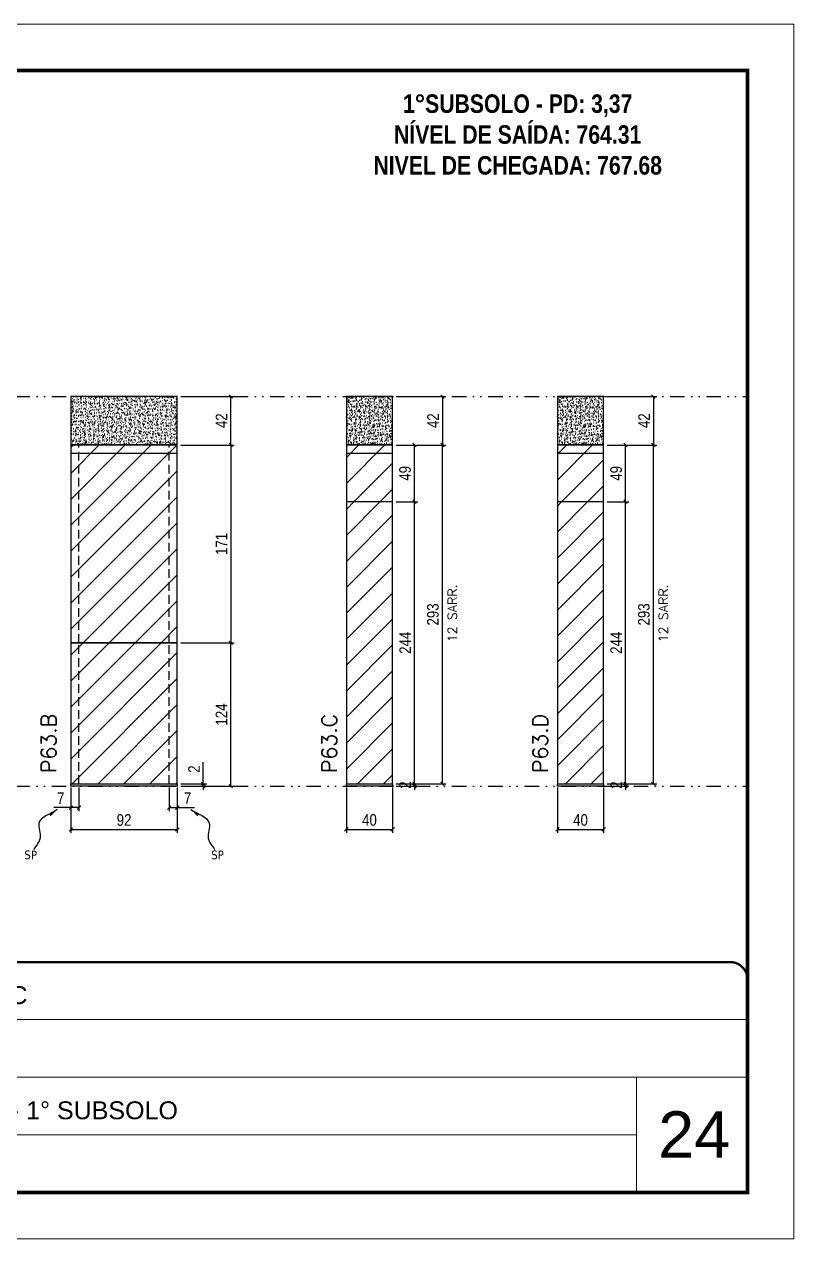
# Model space of a CAD drawing. Extents: x 2949 to 9230, y 1140 to 12527.
# Drawn here: x 8537 to 9203, y 5734 to 6784 of the extents above; entities that cross this region are included whole.
import ezdxf

# ---------------------------------------------------------------- set-up
doc = ezdxf.new("R2010")
doc.units = 0
for name, pattern in [('CONTINUO', [0]), ('DASHED', [0.75, 0.5, -0.25]), ('DIVIDE2', [0.625, 0.25, -0.125, 0, -0.125, 0, -0.125]), ('HIDDEN', [0.375, 0.25, -0.125])]:
    doc.linetypes.add(name, pattern=pattern)
for name, color, linetype, lineweight in [('CARIMBO', 255, 'Continuous', 9), ('Folhas', 255, 'Continuous', 9), ('Hachura', 251, 'Continuous', 9), ('SARRAFO DE PRESSAO', 251, 'DASHED', 9), ('Texto Seção', 7, 'Continuous', 15)]:
    doc.layers.add(name, color=color, linetype=linetype, lineweight=lineweight)
for name, color, linetype in [('COTA', 241, 'Continuous'), ('NOMENCLATURA', 7, 'Continuous'), ('Nível', 160, 'Continuous'), ('Painéis', 200, 'Continuous'), ('SARR_2.2x7', 40, 'Continuous'), ('Sarrafo de Pressão', 42, 'HIDDEN'), ('texto', 7, 'Continuous')]:
    doc.layers.add(name, color=color, linetype=linetype)
doc.styles.add('ARIAL', font='arial.ttf')
doc.styles.add('COTA TECNICA', font='techl___.ttf', dxfattribs={"height": 10})
doc.styles.add('COTA TECNICA-50', font='techl___.ttf', dxfattribs={"height": 10})
doc.styles.add('REGUA-120', font='ROMANS.shx', dxfattribs={"height": 15})
doc.styles.add('ROMANC', font='techb___.ttf', dxfattribs={"height": 2.5})
doc.styles.add('ROMANS', font='romans.shx')
doc.styles.get("Standard").update_dxf_attribs({"font": 'arial.ttf'})
doc.dimstyles.new('COTA PAINEL-50', dxfattribs={"dimtxt": 10, "dimasz": 3, "dimexe": 3, "dimexo": 3, "dimgap": 3, "dimtad": 1, "dimdec": 1, "dimzin": 12, "dimdsep": 46, "dimtxsty": 'COTA TECNICA-50', "dimblk1": 'OBLIQUE', "dimblk2": 'OBLIQUE', "dimsah": 1, "dimcen": 0.9, "dimclrd": 4, "dimclre": 4, "dimclrt": 240, "dimadec": 1, "dimazin": 3, "dimtfac": 1, "dimtdec": 1, "dimtmove": 0, "dimatfit": 3, "dimfxl": 1, "dimtolj": 1, "dimtzin": 12, "dimarcsym": 0})
doc.dimstyles.new('PAINEL', dxfattribs={"dimtxt": 10, "dimasz": 3, "dimexe": 3, "dimexo": 3, "dimgap": 3, "dimtad": 1, "dimdec": 1, "dimzin": 12, "dimdsep": 46, "dimtxsty": 'COTA TECNICA', "dimblk1": 'OBLIQUE', "dimblk2": 'OBLIQUE', "dimsah": 1, "dimcen": 0.9, "dimclrd": 4, "dimclre": 4, "dimclrt": 240, "dimadec": 1, "dimazin": 3, "dimtfac": 1, "dimtdec": 1, "dimtmove": 0, "dimatfit": 3, "dimfxl": 1, "dimtolj": 1, "dimtzin": 12, "dimarcsym": 0})
doc.dimstyles.get("Standard").update_dxf_attribs({"dimtxt": 0.18, "dimasz": 0.18, "dimexe": 0.18, "dimexo": 0.0625, "dimgap": 0.09, "dimtad": 0, "dimtih": 1, "dimtoh": 1, "dimdec": 4, "dimzin": 0, "dimdsep": 46, "dimtxsty": 'Standard', "dimcen": 0.09, "dimadec": 0, "dimazin": 0, "dimtfac": 1, "dimtdec": 4, "dimtofl": 0, "dimtmove": 0, "dimatfit": 3, "dimfxl": 1, "dimtolj": 1, "dimtzin": 0, "dimarcsym": 0})
pattern_1 = [(45, (-126071.967, -22713.47), (-11.2253202, 11.2253202), [])]

# ---------------------------------------------------------------- blocks, each defined once
blk = doc.blocks.new('9999999999')
at = {"color": 30, "linetype": 'CONTINUO'}
for p, q in [((98564.6, 34379.6), (99584, 34379.6)), ((98564.6, 34329.8), (99488, 34329.8)), ((99584, 34329.8), (99488, 34329.8)), ((99488, 34329.8), (99488, 34230.2)), ((98564.6, 34280), (99488, 34280))]:
    blk.add_line(p, q, dxfattribs=at)
at = {"color": 30, "linetype": 'CONTINUO', "const_width": 2}
blk.add_lwpolyline([(99584, 34230.2), (99584, 34414.4, 0.414214), (99569, 34429.4), (98229, 34429.4, 0.414214), (98214, 34414.4), (98214, 34245.2, 0.414214), (98229, 34230.2), (99584, 34230.2)], format="xyb", dxfattribs=at)
at = {"layer": 'Folhas'}
blk.add_lwpolyline([(98139, 34190.2), (99624, 34190.2), (99624, 35240.2), (98139, 35240.2)], close=True, dxfattribs=at)
at = {"layer": 'Folhas', "color": 30, "const_width": 3}
blk.add_lwpolyline([(98214, 34230.2), (99584, 34230.2), (99584, 35200.2), (98214, 35200.2)], close=True, dxfattribs=at)
at = {"color": 7, "linetype": 'Continuous', "ltscale": 5, "style": 'ARIAL'}
for s, height, p in [('ROCONTEC', 15.48, (98837.7, 34393.1)), ('TRECHO I - 1° SUBSOLO', 15.483, (98837.7, 34293.5))]:
    blk.add_text(s, height=height, dxfattribs=at).set_placement(p)
blk = doc.blocks.new('_Oblique')
at = {"color": 0, "linetype": 'ByBlock', "lineweight": -2}
blk.add_line((-0.5, -0.5), (0.5, 0.5), dxfattribs=at)
blk = doc.blocks.new('*D1464')
at = {"layer": 'COTA', "color": 4, "lineweight": -2, "transparency": 16777216}
for p, q in [((8577.5, 6124.1), (8577.5, 6084.7)), ((8669.5, 6124.1), (8669.5, 6084.7)), ((8577.5, 6087.7), (8669.5, 6087.7))]:
    blk.add_line(p, q, dxfattribs=at)
at = {"layer": 'Defpoints', "color": 0, "transparency": 16777216}
for p in [(8577.5, 6127.1), (8669.5, 6127.1), (8669.5, 6087.7)]:
    blk.add_point(p, dxfattribs=at)
at = {"layer": 'COTA', "color": 4, "lineweight": -2, "transparency": 16777216, "xscale": 3, "yscale": 3, "zscale": 3, "rotation": 180}
blk.add_blockref('_Oblique', (8577.5, 6087.7), dxfattribs=at)
at = {"layer": 'COTA', "color": 4, "lineweight": -2, "transparency": 16777216, "xscale": 3, "yscale": 3, "zscale": 3}
blk.add_blockref('_Oblique', (8669.5, 6087.7), dxfattribs=at)
at = {"layer": 'COTA', "color": 240, "transparency": 16777216, "insert": (8623.5, 6095.8), "char_height": 10, "attachment_point": 5, "style": 'COTA TECNICA'}
blk.add_mtext('\\A1;92', dxfattribs=at)
blk = doc.blocks.new('*D1465')
at = {"layer": 'COTA', "color": 4, "lineweight": -2, "transparency": 16777216}
for p, q in [((8672.5, 6462.1), (8718.8, 6462.1)), ((8715.8, 6420.1), (8715.8, 6462.1)), ((8672.5, 6420.1), (8718.8, 6420.1))]:
    blk.add_line(p, q, dxfattribs=at)
at = {"layer": 'Defpoints', "color": 0, "transparency": 16777216}
for p in [(8669.5, 6462.1), (8715.8, 6462.1), (8669.5, 6420.1)]:
    blk.add_point(p, dxfattribs=at)
at = {"layer": 'COTA', "color": 4, "lineweight": -2, "transparency": 16777216, "xscale": 3, "yscale": 3, "zscale": 3}
for p, rotation in [((8715.8, 6462.1), 90), ((8715.8, 6420.1), 270)]:
    blk.add_blockref('_Oblique', p, dxfattribs=dict(at, rotation=rotation))
at = {"layer": 'COTA', "color": 240, "transparency": 16777216, "insert": (8707.7, 6441.1), "char_height": 10, "attachment_point": 5, "rotation": 90, "style": 'COTA TECNICA'}
blk.add_mtext('\\A1;42', dxfattribs=at)
blk = doc.blocks.new('*D1466')
at = {"layer": 'COTA', "color": 4, "lineweight": -2, "transparency": 16777216}
for p, q in [((8577.5, 6122.1), (8577.5, 6103.6)), ((8584.5, 6124.1), (8584.5, 6103.6)), ((8577.5, 6106.6), (8562.8, 6106.6)), ((8584.5, 6106.6), (8577.5, 6106.6))]:
    blk.add_line(p, q, dxfattribs=at)
at = {"layer": 'Defpoints', "color": 0, "transparency": 16777216}
for p in [(8577.5, 6125.1), (8584.5, 6127.1), (8577.5, 6106.6)]:
    blk.add_point(p, dxfattribs=at)
at = {"layer": 'COTA', "color": 4, "lineweight": -2, "transparency": 16777216, "xscale": 3, "yscale": 3, "zscale": 3, "rotation": 180}
blk.add_blockref('_Oblique', (8577.5, 6106.6), dxfattribs=at)
at = {"layer": 'COTA', "color": 4, "lineweight": -2, "transparency": 16777216, "xscale": 3, "yscale": 3, "zscale": 3}
blk.add_blockref('_Oblique', (8584.5, 6106.6), dxfattribs=at)
at = {"layer": 'COTA', "color": 240, "transparency": 16777216, "insert": (8568.7, 6114.7), "char_height": 10, "attachment_point": 5, "style": 'COTA TECNICA-50'}
blk.add_mtext('\\A1;7', dxfattribs=at)
blk = doc.blocks.new('*D1467')
at = {"layer": 'COTA', "color": 4, "lineweight": -2, "transparency": 16777216}
for p, q in [((8662.5, 6124.1), (8662.5, 6103.6)), ((8669.5, 6122.1), (8669.5, 6103.6)), ((8662.5, 6106.6), (8669.5, 6106.6)), ((8669.5, 6106.6), (8684.3, 6106.6))]:
    blk.add_line(p, q, dxfattribs=at)
at = {"layer": 'Defpoints', "color": 0, "transparency": 16777216}
for p in [(8662.5, 6127.1), (8669.5, 6125.1), (8669.5, 6106.6)]:
    blk.add_point(p, dxfattribs=at)
at = {"layer": 'COTA', "color": 4, "lineweight": -2, "transparency": 16777216, "xscale": 3, "yscale": 3, "zscale": 3, "rotation": 180}
blk.add_blockref('_Oblique', (8662.5, 6106.6), dxfattribs=at)
at = {"layer": 'COTA', "color": 4, "lineweight": -2, "transparency": 16777216, "xscale": 3, "yscale": 3, "zscale": 3}
blk.add_blockref('_Oblique', (8669.5, 6106.6), dxfattribs=at)
at = {"layer": 'COTA', "color": 240, "transparency": 16777216, "insert": (8678.4, 6114.7), "char_height": 10, "attachment_point": 5, "style": 'COTA TECNICA-50'}
blk.add_mtext('\\A1;7', dxfattribs=at)
blk = doc.blocks.new('*D1468')
at = {"layer": 'COTA', "color": 4, "lineweight": -2, "transparency": 16777216}
for p, q in [((8672.5, 6249.1), (8718.8, 6249.1)), ((8715.8, 6125.1), (8715.8, 6249.1)), ((8672.5, 6125.1), (8718.8, 6125.1))]:
    blk.add_line(p, q, dxfattribs=at)
at = {"layer": 'Defpoints', "color": 0, "transparency": 16777216}
for p in [(8669.5, 6249.1), (8715.8, 6249.1), (8669.5, 6125.1)]:
    blk.add_point(p, dxfattribs=at)
at = {"layer": 'COTA', "color": 4, "lineweight": -2, "transparency": 16777216, "xscale": 3, "yscale": 3, "zscale": 3}
for p, rotation in [((8715.8, 6249.1), 90), ((8715.8, 6125.1), 270)]:
    blk.add_blockref('_Oblique', p, dxfattribs=dict(at, rotation=rotation))
at = {"layer": 'COTA', "color": 240, "transparency": 16777216, "insert": (8707.7, 6187.1), "char_height": 10, "attachment_point": 5, "rotation": 90, "style": 'COTA TECNICA-50'}
blk.add_mtext('\\A1;124', dxfattribs=at)
blk = doc.blocks.new('*D1469')
at = {"layer": 'COTA', "color": 4, "lineweight": -2, "transparency": 16777216}
for p, q in [((8692, 6127.1), (8692, 6145.9)), ((8672.5, 6127.1), (8695, 6127.1)), ((8672.5, 6125.1), (8695, 6125.1)), ((8692, 6125.1), (8692, 6127.1)), ((8692, 6125.1), (8692, 6122.1))]:
    blk.add_line(p, q, dxfattribs=at)
at = {"layer": 'Defpoints', "color": 0, "transparency": 16777216}
for p in [(8669.5, 6127.1), (8669.5, 6125.1), (8692, 6125.1)]:
    blk.add_point(p, dxfattribs=at)
at = {"layer": 'COTA', "color": 4, "lineweight": -2, "transparency": 16777216, "xscale": 3, "yscale": 3, "zscale": 3}
for p, rotation in [((8692, 6127.1), 270), ((8692, 6125.1), 90)]:
    blk.add_blockref('_Oblique', p, dxfattribs=dict(at, rotation=rotation))
at = {"layer": 'COTA', "color": 240, "transparency": 16777216, "insert": (8684, 6139.9), "char_height": 10, "attachment_point": 5, "rotation": 90, "style": 'COTA TECNICA-50'}
blk.add_mtext('\\A1;2', dxfattribs=at)
blk = doc.blocks.new('*D1470')
at = {"layer": 'COTA', "color": 4, "linetype": 'ByBlock', "lineweight": -2, "transparency": 16777216}
for p, q in [((8672.5, 6420.1), (8718.8, 6420.1)), ((8715.8, 6420.1), (8715.8, 6249.1)), ((8672.5, 6249.1), (8718.8, 6249.1))]:
    blk.add_line(p, q, dxfattribs=at)
at = {"layer": 'Defpoints', "color": 0, "linetype": 'ByBlock', "transparency": 16777216}
for p in [(8669.5, 6420.1), (8669.5, 6249.1), (8715.8, 6249.1)]:
    blk.add_point(p, dxfattribs=at)
at = {"layer": 'COTA', "color": 4, "linetype": 'ByBlock', "lineweight": -2, "transparency": 16777216, "xscale": 3, "yscale": 3, "zscale": 3}
for p, rotation in [((8715.8, 6420.1), 90), ((8715.8, 6249.1), 270)]:
    blk.add_blockref('_Oblique', p, dxfattribs=dict(at, rotation=rotation))
at = {"layer": 'COTA', "color": 240, "linetype": 'ByBlock', "transparency": 16777216, "insert": (8707.7, 6334.6), "char_height": 10, "attachment_point": 5, "rotation": 90, "style": 'COTA TECNICA'}
blk.add_mtext('\\A1;171', dxfattribs=at)
blk = doc.blocks.new('*D1471')
at = {"layer": 'COTA', "color": 4, "lineweight": -2, "transparency": 16777216}
for p, q in [((8815.7, 6124.1), (8815.7, 6084.8)), ((8855.7, 6124.1), (8855.7, 6084.8)), ((8815.7, 6087.8), (8855.7, 6087.8))]:
    blk.add_line(p, q, dxfattribs=at)
at = {"layer": 'Defpoints', "color": 0, "transparency": 16777216}
for p in [(8815.7, 6127.1), (8855.7, 6127.1), (8855.7, 6087.8)]:
    blk.add_point(p, dxfattribs=at)
at = {"layer": 'COTA', "color": 4, "lineweight": -2, "transparency": 16777216, "xscale": 3, "yscale": 3, "zscale": 3, "rotation": 180}
blk.add_blockref('_Oblique', (8815.7, 6087.8), dxfattribs=at)
at = {"layer": 'COTA', "color": 4, "lineweight": -2, "transparency": 16777216, "xscale": 3, "yscale": 3, "zscale": 3}
blk.add_blockref('_Oblique', (8855.7, 6087.8), dxfattribs=at)
at = {"layer": 'COTA', "color": 240, "transparency": 16777216, "insert": (8835.7, 6095.9), "char_height": 10, "attachment_point": 5, "style": 'COTA TECNICA'}
blk.add_mtext('\\A1;40', dxfattribs=at)
blk = doc.blocks.new('*D1472')
at = {"layer": 'COTA', "color": 4, "lineweight": -2, "transparency": 16777216}
for p, q in [((8858.7, 6127.1), (8877.6, 6127.1)), ((8858.7, 6125.1), (8877.6, 6125.1)), ((8874.6, 6127.1), (8874.6, 6130.1)), ((8874.6, 6125.1), (8874.6, 6127.1)), ((8874.6, 6125.1), (8874.6, 6122.1))]:
    blk.add_line(p, q, dxfattribs=at)
at = {"layer": 'Defpoints', "color": 0, "transparency": 16777216}
for p in [(8855.7, 6127.1), (8855.7, 6125.1), (8874.6, 6127.1)]:
    blk.add_point(p, dxfattribs=at)
at = {"layer": 'COTA', "color": 4, "lineweight": -2, "transparency": 16777216, "xscale": 3, "yscale": 3, "zscale": 3}
for p, rotation in [((8874.6, 6127.1), 270), ((8874.6, 6125.1), 90)]:
    blk.add_blockref('_Oblique', p, dxfattribs=dict(at, rotation=rotation))
at = {"layer": 'COTA', "color": 240, "transparency": 16777216, "insert": (8866.6, 6126.1), "char_height": 10, "attachment_point": 5, "rotation": 90, "style": 'COTA TECNICA-50'}
blk.add_mtext('\\A1;2', dxfattribs=at)
blk = doc.blocks.new('*D2079')
at = {"layer": 'COTA', "color": 4, "linetype": 'ByBlock', "lineweight": -2, "transparency": 16777216}
for p, q in [((8858.7, 6462.1), (8901.8, 6462.1)), ((8898.8, 6462.1), (8898.8, 6420.1)), ((8858.7, 6420.1), (8901.8, 6420.1))]:
    blk.add_line(p, q, dxfattribs=at)
at = {"layer": 'Defpoints', "color": 0, "linetype": 'ByBlock', "transparency": 16777216}
for p in [(8855.7, 6462.1), (8855.7, 6420.1), (8898.8, 6420.1)]:
    blk.add_point(p, dxfattribs=at)
at = {"layer": 'COTA', "color": 4, "linetype": 'ByBlock', "lineweight": -2, "transparency": 16777216, "xscale": 3, "yscale": 3, "zscale": 3}
for p, rotation in [((8898.8, 6462.1), 90), ((8898.8, 6420.1), 270)]:
    blk.add_blockref('_Oblique', p, dxfattribs=dict(at, rotation=rotation))
at = {"layer": 'COTA', "color": 240, "linetype": 'ByBlock', "transparency": 16777216, "insert": (8890.7, 6441.1), "char_height": 10, "attachment_point": 5, "rotation": 90, "style": 'COTA TECNICA'}
blk.add_mtext('\\A1;42', dxfattribs=at)
blk = doc.blocks.new('*D2080')
at = {"layer": 'COTA', "color": 4, "linetype": 'ByBlock', "lineweight": -2, "transparency": 16777216}
for p, q in [((8858.7, 6420.1), (8901.8, 6420.1)), ((8898.8, 6127.1), (8898.8, 6420.1)), ((8858.7, 6127.1), (8901.8, 6127.1))]:
    blk.add_line(p, q, dxfattribs=at)
at = {"layer": 'Defpoints', "color": 0, "linetype": 'ByBlock', "transparency": 16777216}
for p in [(8855.7, 6420.1), (8898.8, 6420.1), (8855.7, 6127.1)]:
    blk.add_point(p, dxfattribs=at)
at = {"layer": 'COTA', "color": 4, "linetype": 'ByBlock', "lineweight": -2, "transparency": 16777216, "xscale": 3, "yscale": 3, "zscale": 3}
for p, rotation in [((8898.8, 6420.1), 90), ((8898.8, 6127.1), 270)]:
    blk.add_blockref('_Oblique', p, dxfattribs=dict(at, rotation=rotation))
at = {"layer": 'COTA', "color": 240, "linetype": 'ByBlock', "transparency": 16777216, "insert": (8890.6, 6273.6), "char_height": 10, "attachment_point": 5, "rotation": 90, "style": 'COTA TECNICA'}
blk.add_mtext('\\A1;293', dxfattribs=at)
blk = doc.blocks.new('*D2081')
at = {"layer": 'COTA', "color": 4, "linetype": 'ByBlock', "lineweight": -2, "transparency": 16777216}
for p, q in [((8858.7, 6371.1), (8877.6, 6371.1)), ((8874.6, 6127.1), (8874.6, 6371.1)), ((8858.7, 6127.1), (8877.6, 6127.1))]:
    blk.add_line(p, q, dxfattribs=at)
at = {"layer": 'Defpoints', "color": 0, "linetype": 'ByBlock', "transparency": 16777216}
for p in [(8855.7, 6371.1), (8874.6, 6371.1), (8855.7, 6127.1)]:
    blk.add_point(p, dxfattribs=at)
at = {"layer": 'COTA', "color": 4, "linetype": 'ByBlock', "lineweight": -2, "transparency": 16777216, "xscale": 3, "yscale": 3, "zscale": 3}
for p, rotation in [((8874.6, 6371.1), 90), ((8874.6, 6127.1), 270)]:
    blk.add_blockref('_Oblique', p, dxfattribs=dict(at, rotation=rotation))
at = {"layer": 'COTA', "color": 240, "linetype": 'ByBlock', "transparency": 16777216, "insert": (8866.6, 6249.1), "char_height": 10, "attachment_point": 5, "rotation": 90, "style": 'COTA TECNICA'}
blk.add_mtext('\\A1;244', dxfattribs=at)
blk = doc.blocks.new('*D2082')
at = {"layer": 'COTA', "color": 4, "linetype": 'ByBlock', "lineweight": -2, "transparency": 16777216}
for p, q in [((8858.7, 6420.1), (8877.6, 6420.1)), ((8874.6, 6371.1), (8874.6, 6420.1)), ((8858.7, 6371.1), (8877.6, 6371.1))]:
    blk.add_line(p, q, dxfattribs=at)
at = {"layer": 'Defpoints', "color": 0, "linetype": 'ByBlock', "transparency": 16777216}
for p in [(8855.7, 6420.1), (8874.6, 6420.1), (8855.7, 6371.1)]:
    blk.add_point(p, dxfattribs=at)
at = {"layer": 'COTA', "color": 4, "linetype": 'ByBlock', "lineweight": -2, "transparency": 16777216, "xscale": 3, "yscale": 3, "zscale": 3}
for p, rotation in [((8874.6, 6420.1), 90), ((8874.6, 6371.1), 270)]:
    blk.add_blockref('_Oblique', p, dxfattribs=dict(at, rotation=rotation))
at = {"layer": 'COTA', "color": 240, "linetype": 'ByBlock', "transparency": 16777216, "insert": (8866.5, 6395.6), "char_height": 10, "attachment_point": 5, "rotation": 90, "style": 'COTA TECNICA'}
blk.add_mtext('\\A1;49', dxfattribs=at)
blk = doc.blocks.new('*D1435')
at = {"layer": 'COTA', "color": 4, "lineweight": -2, "transparency": 16777216}
for p, q in [((8998.2, 6124.1), (8998.2, 6084.8)), ((9038.2, 6124.1), (9038.2, 6084.8)), ((8998.2, 6087.8), (9038.2, 6087.8))]:
    blk.add_line(p, q, dxfattribs=at)
at = {"layer": 'Defpoints', "color": 0, "transparency": 16777216}
for p in [(8998.2, 6127.1), (9038.2, 6127.1), (9038.2, 6087.8)]:
    blk.add_point(p, dxfattribs=at)
at = {"layer": 'COTA', "color": 4, "lineweight": -2, "transparency": 16777216, "xscale": 3, "yscale": 3, "zscale": 3, "rotation": 180}
blk.add_blockref('_Oblique', (8998.2, 6087.8), dxfattribs=at)
at = {"layer": 'COTA', "color": 4, "lineweight": -2, "transparency": 16777216, "xscale": 3, "yscale": 3, "zscale": 3}
blk.add_blockref('_Oblique', (9038.2, 6087.8), dxfattribs=at)
at = {"layer": 'COTA', "color": 240, "transparency": 16777216, "insert": (9018.2, 6095.9), "char_height": 10, "attachment_point": 5, "style": 'COTA TECNICA'}
blk.add_mtext('\\A1;40', dxfattribs=at)
blk = doc.blocks.new('*D1436')
at = {"layer": 'COTA', "color": 4, "lineweight": -2, "transparency": 16777216}
for p, q in [((9041.2, 6127.1), (9060.1, 6127.1)), ((9041.2, 6125.1), (9060.1, 6125.1)), ((9057.1, 6127.1), (9057.1, 6130.1)), ((9057.1, 6125.1), (9057.1, 6127.1)), ((9057.1, 6125.1), (9057.1, 6122.1))]:
    blk.add_line(p, q, dxfattribs=at)
at = {"layer": 'Defpoints', "color": 0, "transparency": 16777216}
for p in [(9038.2, 6127.1), (9038.2, 6125.1), (9057.1, 6127.1)]:
    blk.add_point(p, dxfattribs=at)
at = {"layer": 'COTA', "color": 4, "lineweight": -2, "transparency": 16777216, "xscale": 3, "yscale": 3, "zscale": 3}
for p, rotation in [((9057.1, 6127.1), 270), ((9057.1, 6125.1), 90)]:
    blk.add_blockref('_Oblique', p, dxfattribs=dict(at, rotation=rotation))
at = {"layer": 'COTA', "color": 240, "transparency": 16777216, "insert": (9049.1, 6126.1), "char_height": 10, "attachment_point": 5, "rotation": 90, "style": 'COTA TECNICA-50'}
blk.add_mtext('\\A1;2', dxfattribs=at)
blk = doc.blocks.new('*D2062')
at = {"layer": 'COTA', "color": 4, "linetype": 'ByBlock', "lineweight": -2, "transparency": 16777216}
for p, q in [((9041.2, 6462.1), (9084.2, 6462.1)), ((9081.2, 6462.1), (9081.2, 6420.1)), ((9041.2, 6420.1), (9084.2, 6420.1))]:
    blk.add_line(p, q, dxfattribs=at)
at = {"layer": 'Defpoints', "color": 0, "linetype": 'ByBlock', "transparency": 16777216}
for p in [(9038.2, 6462.1), (9038.2, 6420.1), (9081.2, 6420.1)]:
    blk.add_point(p, dxfattribs=at)
at = {"layer": 'COTA', "color": 4, "linetype": 'ByBlock', "lineweight": -2, "transparency": 16777216, "xscale": 3, "yscale": 3, "zscale": 3}
for p, rotation in [((9081.2, 6462.1), 90), ((9081.2, 6420.1), 270)]:
    blk.add_blockref('_Oblique', p, dxfattribs=dict(at, rotation=rotation))
at = {"layer": 'COTA', "color": 240, "linetype": 'ByBlock', "transparency": 16777216, "insert": (9073.2, 6441.1), "char_height": 10, "attachment_point": 5, "rotation": 90, "style": 'COTA TECNICA'}
blk.add_mtext('\\A1;42', dxfattribs=at)
blk = doc.blocks.new('*D2063')
at = {"layer": 'COTA', "color": 4, "linetype": 'ByBlock', "lineweight": -2, "transparency": 16777216}
for p, q in [((9041.2, 6420.1), (9084.2, 6420.1)), ((9081.2, 6127.1), (9081.2, 6420.1)), ((9041.2, 6127.1), (9084.2, 6127.1))]:
    blk.add_line(p, q, dxfattribs=at)
at = {"layer": 'Defpoints', "color": 0, "linetype": 'ByBlock', "transparency": 16777216}
for p in [(9038.2, 6420.1), (9081.2, 6420.1), (9038.2, 6127.1)]:
    blk.add_point(p, dxfattribs=at)
at = {"layer": 'COTA', "color": 4, "linetype": 'ByBlock', "lineweight": -2, "transparency": 16777216, "xscale": 3, "yscale": 3, "zscale": 3}
for p, rotation in [((9081.2, 6420.1), 90), ((9081.2, 6127.1), 270)]:
    blk.add_blockref('_Oblique', p, dxfattribs=dict(at, rotation=rotation))
at = {"layer": 'COTA', "color": 240, "linetype": 'ByBlock', "transparency": 16777216, "insert": (9073, 6273.6), "char_height": 10, "attachment_point": 5, "rotation": 90, "style": 'COTA TECNICA'}
blk.add_mtext('\\A1;293', dxfattribs=at)
blk = doc.blocks.new('*D2064')
at = {"layer": 'COTA', "color": 4, "linetype": 'ByBlock', "lineweight": -2, "transparency": 16777216}
for p, q in [((9041.2, 6371.1), (9060.1, 6371.1)), ((9057.1, 6127.1), (9057.1, 6371.1)), ((9041.2, 6127.1), (9060.1, 6127.1))]:
    blk.add_line(p, q, dxfattribs=at)
at = {"layer": 'Defpoints', "color": 0, "linetype": 'ByBlock', "transparency": 16777216}
for p in [(9038.2, 6371.1), (9057.1, 6371.1), (9038.2, 6127.1)]:
    blk.add_point(p, dxfattribs=at)
at = {"layer": 'COTA', "color": 4, "linetype": 'ByBlock', "lineweight": -2, "transparency": 16777216, "xscale": 3, "yscale": 3, "zscale": 3}
for p, rotation in [((9057.1, 6371.1), 90), ((9057.1, 6127.1), 270)]:
    blk.add_blockref('_Oblique', p, dxfattribs=dict(at, rotation=rotation))
at = {"layer": 'COTA', "color": 240, "linetype": 'ByBlock', "transparency": 16777216, "insert": (9049, 6249.1), "char_height": 10, "attachment_point": 5, "rotation": 90, "style": 'COTA TECNICA'}
blk.add_mtext('\\A1;244', dxfattribs=at)
blk = doc.blocks.new('*D2065')
at = {"layer": 'COTA', "color": 4, "linetype": 'ByBlock', "lineweight": -2, "transparency": 16777216}
for p, q in [((9041.2, 6420.1), (9060.1, 6420.1)), ((9057.1, 6371.1), (9057.1, 6420.1)), ((9041.2, 6371.1), (9060.1, 6371.1))]:
    blk.add_line(p, q, dxfattribs=at)
at = {"layer": 'Defpoints', "color": 0, "linetype": 'ByBlock', "transparency": 16777216}
for p in [(9038.2, 6420.1), (9057.1, 6420.1), (9038.2, 6371.1)]:
    blk.add_point(p, dxfattribs=at)
at = {"layer": 'COTA', "color": 4, "linetype": 'ByBlock', "lineweight": -2, "transparency": 16777216, "xscale": 3, "yscale": 3, "zscale": 3}
for p, rotation in [((9057.1, 6420.1), 90), ((9057.1, 6371.1), 270)]:
    blk.add_blockref('_Oblique', p, dxfattribs=dict(at, rotation=rotation))
at = {"layer": 'COTA', "color": 240, "linetype": 'ByBlock', "transparency": 16777216, "insert": (9049, 6395.6), "char_height": 10, "attachment_point": 5, "rotation": 90, "style": 'COTA TECNICA'}
blk.add_mtext('\\A1;49', dxfattribs=at)

msp = doc.modelspace()

# ---------------------------------------------------------------- hatches: boundary and pattern name
at = {"layer": 'COTA', "linetype": 'ByBlock'}
h = msp.add_hatch(dxfattribs=at)
h.set_pattern_fill('AR-CONC', color=256, scale=0.03)
h.set_pattern_definition([(50, (-122834.259, -22715.2705), (5.46554007, -0.47817257), [0.5715, -6.2865]), (355, (-122834.259, -22715.2705), (-1.05730264, 5.73170536), [0.4572, -5.02921753]), (100.4514447, (-122833.8034, -22715.3104), (4.40823741, 5.25353256), [0.48570026, -5.34270734]), (46.1842, (-122834.259, -22713.7465), (8.13237123, -1.26126984), [0.85725, -9.42975]), (96.6355576, (-122833.581, -22713.852), (7.122124, 7.42278374), [0.7285507, -8.01406824]), (351.184151, (-122834.259, -22713.7465), (7.122124, 7.42278374), [0.685799, -7.54379196]), (21, (-122833.497, -22714.1275), (4.54843174, -3.06795595), [0.5715, -6.2865]), (326, (-122833.497, -22714.1275), (1.85406085, 5.52563898), [0.4572, -5.0292]), (71.451445, (-122833.118, -22714.383), (6.40249258, 2.45768307), [0.48570026, -5.34269813]), (37.5, (-122834.2588, -22715.2705), (0.092658098, 2.536651166), [0, -4.96824, 0, -5.1054, 0, -5.04825]), (7.5, (-122834.2588, -22715.2705), (2.004589875, 3.005417245), [0, -2.91084, 0, -4.85394, 0, -1.92405]), (327.5, (-122835.958, -22715.2705), (4.067717855, -0.17186232), [0, -1.905, 0, -5.9436, 0, -7.8867]), (317.5, (-122836.72, -22715.2705), (4.44387544, 0.76279473), [0, -2.4765, 0, -3.94716, 0, -5.6007])])
h.paths.add_polyline_path([(8577.52, 6420.14), (8669.52, 6420.14), (8669.52, 6462.14), (8577.52, 6462.14)])
h = msp.add_hatch(dxfattribs=at)
h.set_pattern_fill('AR-CONC', color=256, scale=0.03)
h.set_pattern_definition([(50, (-122893.366, -22753.2705), (5.46554007, -0.47817257), [0.5715, -6.2865]), (355, (-122893.366, -22753.2705), (-1.05730264, 5.73170536), [0.4572, -5.02921753]), (100.4514447, (-122892.9104, -22753.3104), (4.40823741, 5.25353256), [0.48570026, -5.34270734]), (46.1842, (-122893.366, -22751.7465), (8.13237123, -1.26126984), [0.85725, -9.42975]), (96.6355576, (-122892.688, -22751.852), (7.122124, 7.42278374), [0.7285507, -8.01406824]), (351.184151, (-122893.366, -22751.7465), (7.122124, 7.42278374), [0.685799, -7.54379196]), (21, (-122892.604, -22752.1275), (4.54843174, -3.06795595), [0.5715, -6.2865]), (326, (-122892.604, -22752.1275), (1.85406085, 5.52563898), [0.4572, -5.0292]), (71.451445, (-122892.225, -22752.383), (6.40249258, 2.45768307), [0.48570026, -5.34269813]), (37.5, (-122893.3658, -22753.2705), (0.092658098, 2.536651166), [0, -4.96824, 0, -5.1054, 0, -5.04825]), (7.5, (-122893.3658, -22753.2705), (2.004589875, 3.005417245), [0, -2.91084, 0, -4.85394, 0, -1.92405]), (327.5, (-122895.065, -22753.2705), (4.067717855, -0.17186232), [0, -1.905, 0, -5.9436, 0, -7.8867]), (317.5, (-122895.827, -22753.2705), (4.44387544, 0.76279473), [0, -2.4765, 0, -3.94716, 0, -5.6007])])
h.paths.add_polyline_path([(8815.74, 6420.14), (8855.74, 6420.14), (8855.74, 6462.14), (8815.74, 6462.14)])
h = msp.add_hatch(dxfattribs=at)
h.set_pattern_fill('AR-CONC', color=256, scale=0.03)
h.set_pattern_definition([(50, (-122710.9514, -22753.2705), (5.46554007, -0.47817257), [0.5715, -6.2865]), (355, (-122710.9514, -22753.2705), (-1.05730264, 5.73170536), [0.4572, -5.02921753]), (100.4514447, (-122710.496, -22753.3104), (4.40823741, 5.25353256), [0.48570026, -5.34270734]), (46.1842, (-122710.9514, -22751.7465), (8.13237123, -1.26126984), [0.85725, -9.42975]), (96.6355576, (-122710.274, -22751.852), (7.122124, 7.42278374), [0.7285507, -8.01406824]), (351.184151, (-122710.951, -22751.7465), (7.122124, 7.42278374), [0.685799, -7.54379196]), (21, (-122710.1894, -22752.1275), (4.54843174, -3.06795595), [0.5715, -6.2865]), (326, (-122710.1894, -22752.1275), (1.85406085, 5.52563898), [0.4572, -5.0292]), (71.451445, (-122709.8103, -22752.383), (6.40249258, 2.45768307), [0.48570026, -5.34269813]), (37.5, (-122710.9514, -22753.2705), (0.092658098, 2.536651166), [0, -4.96824, 0, -5.1054, 0, -5.04825]), (7.5, (-122710.9514, -22753.2705), (2.004589875, 3.005417245), [0, -2.91084, 0, -4.85394, 0, -1.92405]), (327.5, (-122712.6506, -22753.2705), (4.067717855, -0.17186232), [0, -1.905, 0, -5.9436, 0, -7.8867]), (317.5, (-122713.4126, -22753.2705), (4.44387544, 0.76279473), [0, -2.4765, 0, -3.94716, 0, -5.6007])])
h.paths.add_polyline_path([(8998.15, 6420.14), (9038.15, 6420.14), (9038.15, 6462.14), (8998.15, 6462.14)])
at = {"layer": 'Hachura', "linetype": 'ByBlock'}
h = msp.add_hatch(dxfattribs=at)
h.set_pattern_fill('ANSI31', color=256, scale=5)
h.set_pattern_definition(pattern_1)
h.paths.add_polyline_path([(8669.52, 6420.14), (8577.52, 6420.14), (8577.52, 6249.14), (8669.52, 6249.14)])
h = msp.add_hatch(dxfattribs=at)
h.set_pattern_fill('ANSI31', color=256, scale=5)
h.set_pattern_definition(pattern_1)
h.paths.add_polyline_path([(8855.74, 6420.14), (8815.74, 6420.14), (8815.74, 6371.14), (8855.74, 6371.14)])
h = msp.add_hatch(dxfattribs=at)
h.set_pattern_fill('ANSI31', color=256, scale=5)
h.set_pattern_definition(pattern_1)
h.paths.add_polyline_path([(9038.15, 6420.14), (8998.15, 6420.14), (8998.15, 6371.14), (9038.15, 6371.14)])
h = msp.add_hatch(dxfattribs=at)
h.set_pattern_fill('ANSI31', color=256, scale=5)
h.set_pattern_definition(pattern_1)
h.paths.add_polyline_path([(8855.74, 6371.14), (8815.74, 6371.14), (8815.74, 6127.14), (8855.74, 6127.14)])
h = msp.add_hatch(dxfattribs=at)
h.set_pattern_fill('ANSI31', color=256, scale=5)
h.set_pattern_definition(pattern_1)
h.paths.add_polyline_path([(9038.15, 6371.14), (8998.15, 6371.14), (8998.15, 6127.14), (9038.15, 6127.14)])
h = msp.add_hatch(dxfattribs=at)
h.set_pattern_fill('ANSI31', color=256, scale=5)
h.set_pattern_definition(pattern_1)
h.paths.add_polyline_path([(8669.52, 6249.14), (8577.52, 6249.14), (8577.52, 6127.14), (8669.52, 6127.14)])

# ---------------------------------------------------------------- linework, layer by layer
at = {"layer": 'COTA', "linetype": 'ByBlock'}
for points in [[(8577.52, 6420.14), (8669.52, 6420.14), (8669.52, 6462.14), (8577.52, 6462.14)], [(8815.74, 6420.14), (8855.74, 6420.14), (8855.74, 6462.14), (8815.74, 6462.14)], [(8998.15, 6420.14), (9038.15, 6420.14), (9038.15, 6462.14), (8998.15, 6462.14)]]:
    msp.add_lwpolyline(points, close=True, dxfattribs=at)
at = {"layer": 'Nível', "color": 4, "linetype": 'DIVIDE2', "ltscale": 50}
for p, q in [((8152.19, 6462.14), (9162.53, 6462.14)), ((8152.19, 6125.14), (9162.53, 6125.14))]:
    msp.add_line(p, q, dxfattribs=at)
at = {"layer": 'Painéis'}
for p, q in [((8815.74, 6420.14), (8855.74, 6420.14)), ((8855.74, 6420.14), (8815.74, 6420.14)), ((8815.74, 6420.14), (8815.74, 6420.14)), ((8855.74, 6420.14), (8855.74, 6420.14)), ((8998.15, 6420.14), (9038.15, 6420.14)), ((9038.15, 6420.14), (8998.15, 6420.14)), ((8998.15, 6420.14), (8998.15, 6420.14)), ((9038.15, 6420.14), (9038.15, 6420.14)), ((8815.74, 6371.14), (8855.74, 6371.14)), ((8998.15, 6371.14), (9038.15, 6371.14))]:
    msp.add_line(p, q, dxfattribs=at)
for points in [[(8577.52, 6249.14), (8669.52, 6249.14), (8669.52, 6420.14), (8577.52, 6420.14)], [(8815.74, 6127.14), (8855.74, 6127.14), (8855.74, 6420.14), (8815.74, 6420.14)], [(8998.15, 6127.14), (9038.15, 6127.14), (9038.15, 6420.14), (8998.15, 6420.14)], [(8577.52, 6127.14), (8669.52, 6127.14), (8669.52, 6249.14), (8577.52, 6249.14)], [(8577.52, 6127.14), (8669.52, 6127.14), (8669.52, 6125.14), (8577.52, 6125.14)], [(8815.74, 6127.14), (8855.74, 6127.14), (8855.74, 6125.14), (8815.74, 6125.14)], [(8998.15, 6127.14), (9038.15, 6127.14), (9038.15, 6125.14), (8998.15, 6125.14)]]:
    msp.add_lwpolyline(points, close=True, dxfattribs=at)
at = {"layer": 'SARR_2.2x7'}
for p, q in [((8577.52, 6413.14), (8669.52, 6413.14)), ((8815.74, 6413.14), (8855.74, 6413.14)), ((8998.15, 6413.14), (9038.15, 6413.14))]:
    msp.add_line(p, q, dxfattribs=at)
at = {"layer": 'Sarrafo de Pressão', "ltscale": 30}
for p, q in [((8584.52, 6249.14), (8584.52, 6420.14)), ((8662.52, 6249.14), (8662.52, 6420.14)), ((8584.52, 6127.14), (8584.52, 6249.14)), ((8662.52, 6127.14), (8662.52, 6249.14))]:
    msp.add_line(p, q, dxfattribs=at)

# ---------------------------------------------------------------- block references
at = {"layer": 'SARRAFO DE PRESSAO', "color": 6, "linetype": 'ByBlock'}
msp.add_blockref('9999999999', (-90421.44, -28456.35), dxfattribs=at)

# ---------------------------------------------------------------- texts
at = {"layer": 'CARIMBO', "style": 'ARIAL'}
msp.add_text('24', height=40, dxfattribs=at).set_placement((9085.39, 5804))
at = {"layer": 'NOMENCLATURA', "color": 2, "insert": (8963.86, 6749.92), "char_height": 16, "attachment_point": 2, "style": 'ROMANC'}
msp.add_mtext_dynamic_manual_height_columns('\\P1°SUBSOLO - PD: 3,37\\PNÍVEL DE SAÍDA: 764.31\\PNIVEL DE CHEGADA: 767.68', width=300.2766, gutter_width=1, heights=[0], dxfattribs=at)
at = {"layer": 'texto', "color": 0, "char_height": 7.5, "attachment_point": 5}
for insert in [(8542.75, 6065.65), (8704.3, 6065.65)]:
    msp.add_mtext('{\\fTahoma|b0|i0|c0|p34;\\C4;SP}', dxfattribs=dict(at, insert=insert))
at = {"layer": 'Texto Seção', "linetype": 'Continuous', "style": 'ROMANS'}
for p in [(8911.36, 6249.52), (9093.77, 6249.52)]:
    msp.add_text('12 SARR.', height=8, rotation=90, dxfattribs=at).set_placement(p)
at = {"layer": 'Texto Seção', "char_height": 13, "width": 285.3299, "attachment_point": 7, "rotation": 90, "style": 'REGUA-120'}
for s, insert in [('P63.B', (8564.9, 6136.39)), ('P63.C', (8807.41, 6136.39)), ('\\pt39;P63.D', (8989.82, 6136.39))]:
    msp.add_mtext(s, dxfattribs=dict(at, insert=insert))

# ---------------------------------------------------------------- dimensions: what is measured, and where the dimension line sits
at = {"layer": 'COTA'}
dim = msp.add_linear_dim(base=(8715.76, 6462.14), p1=(8669.52, 6420.14), p2=(8669.52, 6462.14), angle=90, dimstyle='PAINEL', override={"dimarcsym": 2}, dxfattribs=at)
dim.commit()
dim.dimension.update_dxf_attribs({"geometry": '*D1465', "text_midpoint": (8715.76, 6441.14), "dimtype": 160})
at = {"layer": 'COTA', "linetype": 'ByBlock'}
for base, p1, p2, picture, middle in [((8898.82, 6420.14), (8855.74, 6462.14), (8855.74, 6420.14), '*D2079', (8890.75, 6441.14)), ((9081.23, 6420.14), (9038.15, 6462.14), (9038.15, 6420.14), '*D2062', (9073.16, 6441.14)), ((8715.76, 6249.14), (8669.52, 6420.14), (8669.52, 6249.14), '*D1470', (8707.69, 6334.64)), ((8898.82, 6420.14), (8855.74, 6127.14), (8855.74, 6420.14), '*D2080', (8890.57, 6273.64)), ((9081.23, 6420.14), (9038.15, 6127.14), (9038.15, 6420.14), '*D2063', (9072.99, 6273.64)), ((8874.64, 6371.14), (8855.74, 6127.14), (8855.74, 6371.14), '*D2081', (8866.57, 6249.14)), ((9057.06, 6371.14), (9038.15, 6127.14), (9038.15, 6371.14), '*D2064', (9048.98, 6249.14))]:
    dim = msp.add_linear_dim(base=base, p1=p1, p2=p2, angle=90, dimstyle='PAINEL', dxfattribs=at)
    dim.commit()
    dim.dimension.update_dxf_attribs({"geometry": picture, "text_midpoint": middle})
for base, p1, p2, picture, middle in [((8874.64, 6420.14), (8855.74, 6371.14), (8855.74, 6420.14), '*D2082', (8866.54, 6395.64)), ((9057.06, 6420.14), (9038.15, 6371.14), (9038.15, 6420.14), '*D2065', (9048.96, 6395.64))]:
    dim = msp.add_linear_dim(base=base, p1=p1, p2=p2, angle=90, dimstyle='PAINEL', override={"dimtmove": 1}, dxfattribs=at)
    dim.commit()
    dim.dimension.update_dxf_attribs({"geometry": picture, "text_midpoint": middle})
at = {"layer": 'COTA'}
for base, p1, p2, angle, picture, middle in [((8715.76, 6249.14), (8669.52, 6125.14), (8669.52, 6249.14), 90, '*D1468', (8707.69, 6187.14)), ((8577.52, 6106.63), (8584.52, 6127.14), (8577.52, 6125.14), 180, '*D1466', (8568.66, 6114.71))]:
    dim = msp.add_linear_dim(base=base, p1=p1, p2=p2, angle=angle, dimstyle='COTA PAINEL-50', dxfattribs=at)
    dim.commit()
    dim.dimension.update_dxf_attribs({"geometry": picture, "text_midpoint": middle})
for base, p1, p2, picture, middle in [((8692.05, 6125.14), (8669.52, 6127.14), (8669.52, 6125.14), '*D1469', (8692.05, 6139.89)), ((8874.64, 6127.14), (8855.74, 6125.14), (8855.74, 6127.14), '*D1472', (8874.64, 6126.14)), ((9057.06, 6127.14), (9038.15, 6125.14), (9038.15, 6127.14), '*D1436', (9057.06, 6126.14))]:
    dim = msp.add_linear_dim(base=base, p1=p1, p2=p2, angle=90, dimstyle='COTA PAINEL-50', dxfattribs=at)
    dim.commit()
    dim.dimension.update_dxf_attribs({"geometry": picture, "text_midpoint": middle, "dimtype": 160})
for base, p1, p2, picture, middle in [((8669.52, 6087.69), (8577.52, 6127.14), (8669.52, 6127.14), '*D1464', (8623.52, 6095.78)), ((8855.74, 6087.8), (8815.74, 6127.14), (8855.74, 6127.14), '*D1471', (8835.74, 6095.9)), ((9038.15, 6087.8), (8998.15, 6127.14), (9038.15, 6127.14), '*D1435', (9018.15, 6095.9))]:
    dim = msp.add_linear_dim(base=base, p1=p1, p2=p2, dimstyle='PAINEL', override={"dimarcsym": 2}, dxfattribs=at)
    dim.commit()
    dim.dimension.update_dxf_attribs({"geometry": picture, "text_midpoint": middle})
dim = msp.add_linear_dim(base=(8669.52, 6106.63), p1=(8662.52, 6127.14), p2=(8669.52, 6125.14), dimstyle='COTA PAINEL-50', dxfattribs=at)
dim.commit()
dim.dimension.update_dxf_attribs({"geometry": '*D1467', "text_midpoint": (8678.39, 6114.71)})

# ---------------------------------------------------------------- leaders
at = {"layer": 'COTA', "path_type": 1}
for points in [[(8565.69, 6104.96), (8549.91, 6093.13), (8550.83, 6080.12), (8545.28, 6070.34)], [(8681.35, 6104.96), (8697.14, 6093.13), (8696.21, 6080.12), (8701.76, 6070.34)]]:
    msp.add_leader(points, dimstyle='Standard', override={"dimasz": 8}, dxfattribs=at)

doc.saveas('drawing.dxf')
